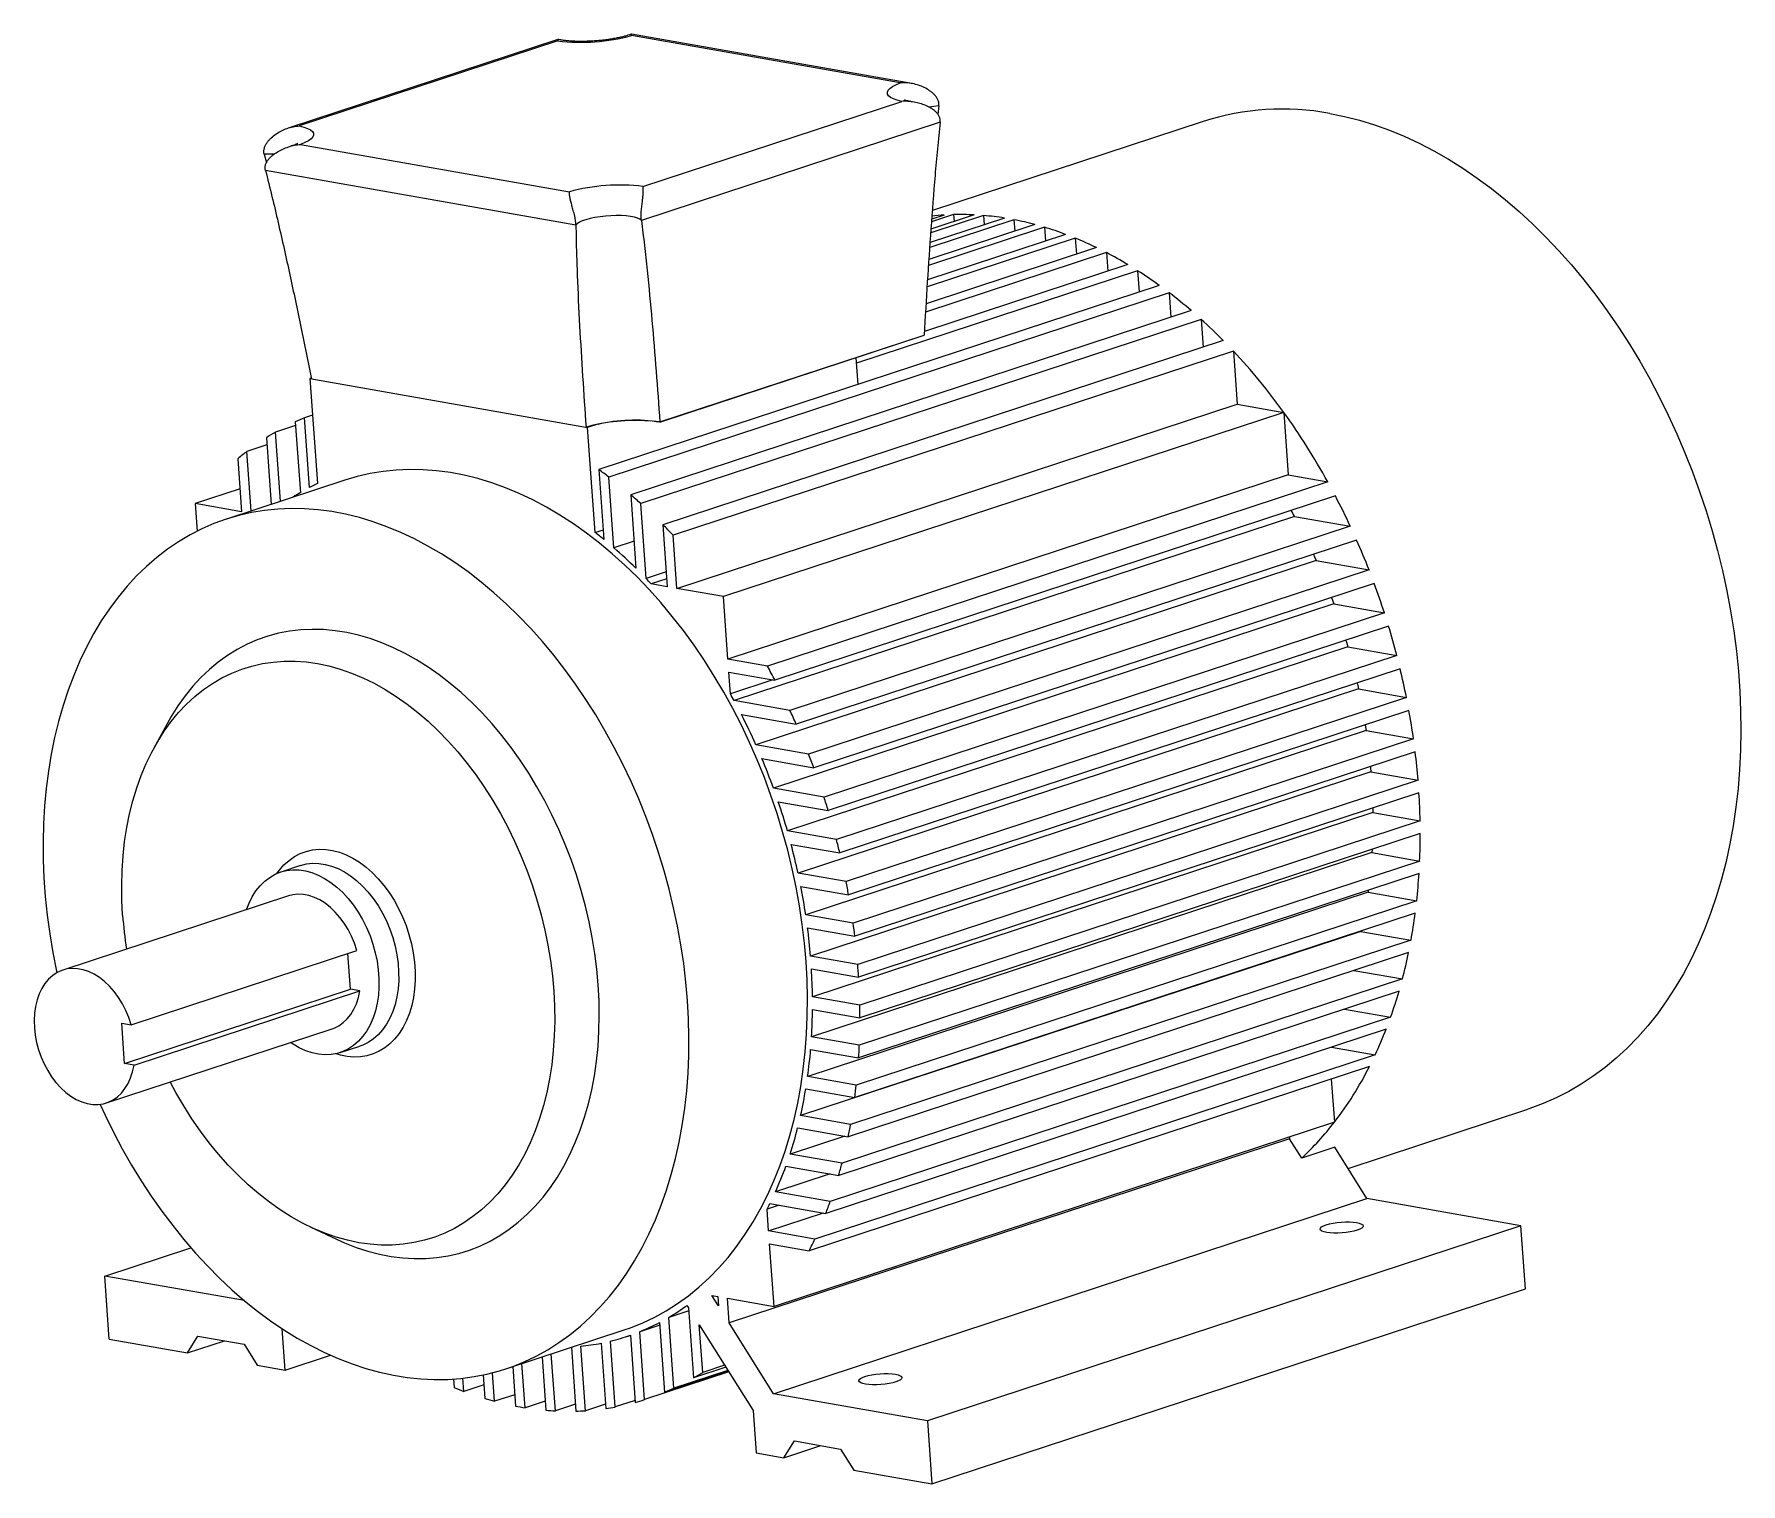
# Model space of a CAD drawing. Header units: millimetres. Extents: x -321 to 412, y -290 to 332.
import ezdxf

# ---------------------------------------------------------------- set-up
doc = ezdxf.new("R2010")
doc.units = ezdxf.units.MM

msp = doc.modelspace()

# ---------------------------------------------------------------- linework, layer by layer
at = {"color": 7, "linetype": 'Continuous', "lineweight": 25}
for p, q in [((55.95, 310.57), (-64.29, 331.73)), ((51.05, 310.81), (-64.24, 331.1)), ((-95.87, 329.47), (-211.61, 291.42)), ((-95.82, 328.85), (-206.79, 292.36)), ((-59.32, 266.41), (51.66, 302.89)), ((67.63, 301.01), (67.24, 297.23)), ((68.17, 293.96), (-60.02, 251.82)), ((181.02, 294.25), (64.82, 256.05)), ((-221.81, 280.3), (-220.86, 276.54)), ((-206.19, 284.44), (-90.89, 264.15)), ((-88.09, 249.81), (-221.27, 273.25)), ((108.79, 250.06), (63.29, 235.1)), ((99.83, 252.12), (63.67, 240.24)), ((95.72, 252.85), (63.82, 242.36)), ((86.82, 253.93), (64.12, 246.47)), ((82.74, 254.2), (64.24, 248.12)), ((73.92, 254.3), (64.47, 251.19)), ((69.87, 254.11), (64.55, 252.36)), ((73.92, 254.3), (74.12, 251.37)), ((86.82, 253.93), (87.1, 250.01)), ((99.83, 252.12), (100.18, 247.23)), ((126.15, 244.21), (62.57, 223.31)), ((121.97, 245.84), (62.76, 226.37)), ((112.94, 248.89), (63.13, 232.51)), ((112.94, 248.89), (113.36, 243.01)), ((126.15, 244.21), (126.64, 237.31)), ((139.47, 238.03), (61.92, 212.53)), ((135.26, 240.14), (62.14, 216.1)), ((139.47, 238.03), (140.04, 230.06)), ((152.9, 230.26), (32.28, 190.61)), ((148.65, 232.89), (61.42, 204.21)), ((152.9, 230.26), (153.55, 221.14)), ((162.17, 223.97), (-78.24, 144.93)), ((166.45, 220.79), (-73.96, 141.75)), ((166.45, 220.79), (167.2, 210.37)), ((175.81, 213.21), (-64.6, 134.17)), ((180.15, 209.39), (-60.27, 130.36)), ((180.15, 209.39), (180.99, 197.51)), ((-52.07, 165.37), (61.32, 202.64)), ((-52.06, 165.27), (61.33, 202.55)), ((189.61, 200.34), (-50.8, 121.3)), ((61.33, 202.55), (61.32, 202.64)), ((193.99, 195.79), (-46.42, 116.75)), ((32.93, 181.48), (32.11, 192.94)), ((193.99, 195.79), (195.62, 173.01)), ((-201.6, 184.14), (-202.19, 183.95)), ((-202.19, 183.95), (-198.99, 138.93)), ((-202.19, 183.95), (-83.08, 162.98)), ((-44.79, 93.97), (195.62, 173.01)), ((215.61, 169.49), (-24.8, 90.45)), ((195.62, 173.01), (215.61, 169.49)), ((215.61, 169.49), (217.52, 142.64)), ((-208.37, 163.82), (-216.99, 160.99)), ((-208.49, 165.43), (-206.32, 135.03)), ((-201.08, 168.3), (-204.55, 167.16)), ((-202.42, 137.21), (-204.55, 167.16)), ((-78.71, 164.42), (-83.08, 162.98)), ((-79.88, 117.97), (-83.08, 162.98)), ((-78.71, 164.42), (-78.7, 164.33)), ((-52.06, 165.27), (-52.07, 165.37)), ((-220.66, 155.55), (-229.28, 152.71)), ((-220.88, 158.62), (-218.85, 130.03)), ((-214.88, 131.33), (-216.99, 160.99)), ((-233.12, 149.61), (-231.5, 126.83)), ((-227.46, 127.19), (-229.28, 152.71)), ((-187.22, 140.42), (-238.07, 123.71)), ((-78.24, 144.93), (-76.11, 114.98)), ((-71.79, 111.35), (-73.96, 141.75)), ((217.52, 142.64), (-22.89, 63.6)), ((234.48, 139.66), (-5.93, 60.62)), ((217.52, 142.64), (234.48, 139.66)), ((-232.2, 136.69), (-251.49, 130.35)), ((-64.6, 134.17), (-62.35, 102.62)), ((237.72, 133.63), (-2.69, 54.6)), ((-251.49, 130.35), (-250.64, 118.49)), ((-231.5, 126.83), (-251.49, 130.35)), ((-57.97, 98.17), (-60.27, 130.36)), ((220.19, 124.87), (-20.22, 45.83)), ((220.19, 124.87), (244.14, 120.65)), ((-79.88, 117.97), (-76.4, 119.11)), ((-50.8, 121.3), (-48.9, 94.7)), ((244.14, 120.65), (3.73, 41.62)), ((-63.17, 114.18), (-71.79, 111.35)), ((-44.79, 93.97), (-46.42, 116.75)), ((246.84, 114.73), (6.43, 35.69)), ((229.53, 105.93), (-10.88, 26.89)), ((229.53, 105.93), (252.16, 101.94)), ((-49.35, 101.01), (-57.97, 98.17)), ((-49.15, 98.12), (-55.85, 95.92)), ((-48.9, 94.7), (-55.85, 95.92)), ((252.16, 101.94), (11.75, 22.91)), ((254.39, 96.1), (13.98, 17.06)), ((-24.8, 90.45), (-44.79, 93.97)), ((-22.89, 63.6), (-24.8, 90.45)), ((237.07, 87.3), (-3.34, 8.26)), ((258.76, 83.48), (18.35, 4.44)), ((237.07, 87.3), (258.76, 83.48)), ((260.57, 77.71), (20.16, -1.33)), ((243.05, 68.95), (2.64, -10.09)), ((243.05, 68.95), (264.08, 65.25)), ((-5.93, 60.62), (-22.89, 63.6)), ((264.08, 65.25), (23.67, -13.79)), ((265.51, 59.54), (25.1, -19.49)), ((-22.5, 58.08), (-2.69, 54.6)), ((-21.83, 48.76), (-22.5, 58.08)), ((-3.59, 54.75), (-21.83, 48.76)), ((3.73, 41.62), (-20.22, 45.83)), ((247.63, 50.84), (7.22, -28.2)), ((268.22, 47.22), (27.81, -31.82)), ((247.63, 50.84), (268.22, 47.22)), ((-17.06, 39.83), (6.43, 35.69)), ((269.29, 41.58), (28.88, -37.46)), ((-263.51, 35.86), (-269.31, 25.15)), ((250.92, 32.96), (10.51, -46.08)), ((271.24, 29.38), (30.83, -49.65)), ((250.92, 32.96), (271.24, 29.38)), ((11.75, 22.91), (-10.88, 26.89)), ((271.97, 23.8), (31.56, -55.23)), ((-8.32, 20.99), (13.98, 17.06)), ((252.97, 15.3), (12.56, -63.74)), ((252.97, 15.3), (273.19, 11.74)), ((18.35, 4.44), (-3.34, 8.26)), ((273.19, 11.74), (32.78, -67.3)), ((-1.3, 2.45), (20.16, -1.33)), ((273.58, 6.22), (33.17, -72.82)), ((253.8, -2.15), (13.39, -81.18)), ((274.08, -5.71), (33.67, -84.75)), ((253.8, -2.15), (274.08, -5.71)), ((23.67, -13.79), (2.64, -10.09)), ((274.13, -11.18), (33.72, -90.21)), ((4.23, -15.82), (25.1, -19.49)), ((253.41, -19.38), (13, -98.41)), ((253.49, -17.96), (253.41, -19.38)), ((253.41, -19.38), (273.89, -22.98)), ((-206.27, -24.9), (-214.75, -27.69)), ((27.81, -31.82), (7.22, -28.2)), ((273.61, -28.38), (33.2, -107.42)), ((273.89, -22.98), (33.48, -102.02)), ((8.4, -33.86), (28.88, -37.46)), ((251.74, -36.38), (11.33, -115.42)), ((251.85, -35.54), (251.74, -36.38)), ((251.74, -36.38), (272.6, -40.06)), ((-211.38, -37.91), (-308.24, -69.76)), ((272.6, -40.06), (32.19, -119.09)), ((30.83, -49.65), (10.51, -46.08)), ((271.96, -45.39), (31.55, -124.43)), ((248.71, -53.15), (8.3, -132.19)), ((11.29, -51.67), (31.56, -55.23)), ((270.16, -56.93), (29.75, -135.96)), ((248.71, -53.15), (270.16, -56.93)), ((-278.92, -93.19), (-182.06, -61.34)), ((-184.86, -78.01), (-185.96, -62.63)), ((32.78, -67.3), (12.56, -63.74)), ((269.14, -62.2), (28.73, -141.24)), ((12.95, -69.26), (33.17, -72.82)), ((245.67, -69.92), (266.48, -73.58)), ((-281.72, -109.86), (-184.86, -78.01)), ((-277.68, -110.57), (-180.82, -78.72)), ((-180.82, -78.72), (-184.86, -78.01)), ((265.04, -78.78), (24.63, -157.81)), ((266.48, -73.58), (26.07, -152.62)), ((33.67, -84.75), (13.39, -81.18)), ((13.4, -86.64), (33.72, -90.21)), ((241.57, -86.49), (261.42, -89.99)), ((-289.5, -126.76), (-192.64, -94.91)), ((-281.72, -109.86), (-282.96, -92.48)), ((-282.96, -92.48), (-278.92, -93.19)), ((259.52, -95.11), (19.11, -174.14)), ((261.42, -89.99), (21.01, -169.03)), ((-189.28, -105.14), (-180.81, -102.35)), ((33.48, -102.02), (13, -98.41)), ((12.61, -103.8), (33.2, -107.42)), ((254.8, -106.12), (14.39, -185.16)), ((236.04, -102.82), (254.8, -106.12)), ((-277.68, -110.57), (-281.72, -109.86)), ((32.19, -119.09), (11.33, -115.42)), ((252.35, -111.14), (11.94, -190.18)), ((235.99, -116.52), (237.3, -135.01)), ((10.52, -120.73), (31.55, -124.43)), ((243.15, -154.81), (320.31, -129.44)), ((237.3, -135.01), (-3.11, -214.05)), ((7.04, -137.42), (28.73, -141.24)), ((29.75, -135.96), (8.3, -132.19)), ((218.07, -142.09), (-22.34, -221.13)), ((27.24, -140.97), (3.77, -148.69)), ((218.02, -141.35), (218.07, -142.09)), ((223.29, -150.41), (218.07, -142.09)), ((237.47, -145.75), (223.29, -150.41)), ((251.29, -167.8), (237.47, -145.75)), ((26.07, -152.62), (3.77, -148.69)), ((21, -157.18), (-2.47, -164.89)), ((2, -153.83), (24.63, -157.81)), ((-3.3, -251.5), (251.29, -167.8)), ((21.01, -169.03), (-2.47, -164.89)), ((317.31, -179.42), (251.29, -167.8)), ((-0.85, -170.63), (-6.08, -172.35)), ((-5.41, -181.68), (-6.08, -172.35)), ((-5.41, -181.68), (18.06, -173.96)), ((-4.85, -169.93), (19.11, -174.14)), ((-201.85, -180.05), (-190.82, -185.23)), ((14.39, -185.16), (-5.41, -181.68)), ((317.31, -179.42), (62.72, -263.12)), ((319.24, -206.45), (317.31, -179.42)), ((-290.2, -201.01), (-253.29, -188.87)), ((-5.02, -187.2), (11.94, -190.18)), ((-3.11, -214.05), (-5.02, -187.2)), ((-288.28, -228.04), (-290.2, -201.01)), ((-230.27, -211.55), (-290.2, -201.01)), ((-29.72, -209.36), (-27.21, -209.81)), ((-26.92, -213.83), (-29.72, -209.36)), ((-27.21, -209.81), (-26.92, -213.83)), ((-23.1, -210.53), (-3.11, -214.05)), ((-22.34, -221.13), (-23.1, -210.53)), ((64.64, -290.15), (319.24, -206.45)), ((-39.65, -215.89), (-48.27, -218.73)), ((-46.1, -249.13), (-48.27, -218.73)), ((-40.44, -213.57), (-39.74, -214.68)), ((-39.74, -214.68), (-37.6, -244.69)), ((-254.73, -233.94), (-250.24, -226.73)), ((-250.24, -226.73), (-230.43, -230.21)), ((-212.8, -241.32), (-214.07, -223.6)), ((-118.22, -240.84), (-67.37, -224.12)), ((-66.44, -226.97), (-64.66, -226.39)), ((-64.66, -226.37), (-62.61, -255.19)), ((-52.09, -222.04), (-60.71, -224.88)), ((-58.63, -254.01), (-60.71, -224.88)), ((-52.17, -220.91), (-50.04, -250.86)), ((-35.16, -221.99), (-12.12, -258.73)), ((-33.71, -242.32), (-35.16, -221.99)), ((-3.3, -251.5), (-22.34, -221.13)), ((-288.28, -228.04), (-254.73, -233.94)), ((-254.73, -233.94), (-238.87, -228.73)), ((-230.43, -230.21), (-224.78, -239.22)), ((-90.05, -231.58), (-88.1, -258.96)), ((-84.05, -258.77), (-86.02, -231.12)), ((-77.3, -229.82), (-75.3, -257.85)), ((-71.29, -257.18), (-73.3, -228.94)), ((-224.78, -239.22), (-212.8, -241.32)), ((-212.8, -241.32), (-193.42, -234.95)), ((-115.22, -239.85), (-114.01, -256.79)), ((-109.9, -257.51), (-111.25, -238.55)), ((-102.63, -235.71), (-101, -258.59)), ((-96.92, -258.86), (-98.67, -234.41)), ((-22.92, -241.5), (-46.1, -249.13)), ((-23.77, -240.14), (-37.6, -244.69)), ((-24.34, -239.24), (-33.71, -242.32)), ((-140.59, -245.19), (-140.33, -248.87)), ((-136.16, -250.5), (-136.56, -244.82)), ((-127.54, -247.67), (-136.16, -250.5)), ((-127.84, -243.42), (-127.12, -253.55)), ((-122.98, -254.73), (-123.85, -242.49)), ((-22.52, -242.14), (-58.63, -254.01)), ((-22.69, -241.87), (-50.04, -250.86)), ((-114.36, -251.89), (-122.98, -254.73)), ((-101.28, -254.68), (-109.9, -257.51)), ((-88.31, -256.03), (-96.92, -258.86)), ((-75.43, -255.94), (-84.05, -258.77)), ((-62.67, -254.35), (-71.29, -257.18)), ((62.72, -263.12), (-3.3, -251.5)), ((-12.12, -258.73), (-10.83, -276.87)), ((62.72, -263.12), (64.64, -290.15)), ((-10.83, -276.87), (1.15, -278.98)), ((1.15, -278.98), (5.64, -271.76)), ((1.15, -278.98), (17.02, -273.76)), ((5.64, -271.76), (25.46, -275.25)), ((25.46, -275.25), (31.1, -284.25)), ((31.1, -284.25), (64.64, -290.15))]:
    msp.add_line(p, q, dxfattribs=at)
at = {"color": 7, "linetype": 'Continuous', "lineweight": 25, "flags": 128}
for points in [[(51.66, 302.89), (49.73, 303.38), (48.13, 303.95), (46.89, 304.6), (46.04, 305.3), (45.58, 306.05), (45.52, 306.83), (45.86, 307.64), (46.6, 308.45), (47.73, 309.26), (49.22, 310.05), (51.05, 310.81)], [(235.33, 297.72), (241.71, 296.43), (248.11, 294.8), (254.51, 292.84), (260.91, 290.54), (267.29, 287.91), (273.64, 284.96), (279.96, 281.68), (286.23, 278.1), (292.45, 274.2), (298.6, 270), (304.67, 265.5), (310.66, 260.71), (316.55, 255.65), (322.34, 250.3), (328.02, 244.69), (333.57, 238.83), (338.99, 232.72), (344.28, 226.37), (349.41, 219.79), (354.39, 213), (359.2, 205.99), (363.85, 198.8), (368.31, 191.42), (372.59, 183.86), (376.67, 176.15), (380.56, 168.29), (384.24, 160.29), (387.71, 152.17), (390.96, 143.94), (393.99, 135.61), (396.8, 127.2), (399.37, 118.72), (401.71, 110.18), (403.81, 101.59), (405.66, 92.98), (407.28, 84.35), (408.64, 75.71), (409.76, 67.09), (410.62, 58.49), (411.23, 49.93), (411.58, 41.41), (411.69, 32.97), (411.53, 24.6), (411.13, 16.33), (410.47, 8.15), (409.55, 0.1), (408.39, -7.82), (406.97, -15.61), (405.31, -23.23), (403.41, -30.69), (401.26, -37.97), (398.87, -45.06), (396.25, -51.95), (393.4, -58.63), (390.33, -65.08), (387.03, -71.3), (383.52, -77.28), (379.8, -83), (375.87, -88.46), (371.75, -93.66), (367.43, -98.57), (362.93, -103.2), (358.25, -107.53), (353.4, -111.57), (348.39, -115.3), (343.23, -118.71), (337.92, -121.81), (332.47, -124.58), (326.89, -127.03), (321.19, -129.14), (320.31, -129.44)], [(-206.79, 292.36), (-204.86, 291.87), (-203.26, 291.3), (-202.03, 290.66), (-201.17, 289.96), (-200.71, 289.21), (-200.65, 288.42), (-200.99, 287.62), (-201.74, 286.8), (-202.86, 285.99), (-204.35, 285.2), (-206.19, 284.44)], [(-60.02, 251.82), (-60.66, 252.34), (-61.66, 252.81), (-63, 253.2), (-64.62, 253.52), (-66.5, 253.74), (-68.58, 253.87), (-70.8, 253.9), (-73.11, 253.83), (-75.44, 253.66), (-77.74, 253.4), (-79.93, 253.06), (-81.97, 252.63), (-83.79, 252.14), (-85.35, 251.6), (-86.61, 251.02), (-87.53, 250.42), (-88.09, 249.81)], [(10.62, -66.12), (9.93, -58.18), (8.99, -50.21), (7.8, -42.23), (6.36, -34.25), (4.68, -26.28), (2.76, -18.34), (0.6, -10.44), (-1.8, -2.6), (-4.42, 5.17), (-7.26, 12.86), (-10.33, 20.44), (-13.61, 27.91), (-17.1, 35.25), (-20.78, 42.46), (-24.67, 49.5), (-28.74, 56.39), (-32.99, 63.09), (-37.41, 69.6), (-42, 75.9), (-46.74, 81.99), (-51.63, 87.86), (-56.66, 93.49), (-61.82, 98.87), (-67.09, 103.99), (-72.48, 108.85), (-77.97, 113.43), (-83.54, 117.73), (-89.2, 121.74), (-94.93, 125.44), (-100.71, 128.85), (-106.55, 131.94), (-112.42, 134.71), (-118.32, 137.16), (-124.23, 139.28), (-130.15, 141.08), (-136.07, 142.54), (-141.97, 143.66), (-147.84, 144.44), (-153.68, 144.88), (-159.47, 144.98), (-165.19, 144.75), (-170.85, 144.16), (-176.43, 143.24), (-181.92, 141.99), (-187.22, 140.42)], [(-40.23, -82.84), (-40.92, -74.9), (-41.86, -66.93), (-43.05, -58.95), (-44.49, -50.96), (-46.17, -42.99), (-48.09, -35.05), (-50.25, -27.15), (-52.64, -19.31), (-55.26, -11.54), (-58.11, -3.86), (-61.17, 3.73), (-64.45, 11.2), (-67.94, 18.54), (-71.63, 25.74), (-75.51, 32.79), (-79.58, 39.67), (-83.83, 46.37), (-88.26, 52.88), (-92.84, 59.19), (-97.59, 65.28), (-102.48, 71.14), (-107.5, 76.77), (-112.66, 82.15), (-117.94, 87.27), (-123.32, 92.13), (-128.81, 96.71), (-134.39, 101.01), (-140.05, 105.02), (-145.77, 108.73), (-151.56, 112.13), (-157.39, 115.22), (-163.26, 117.99), (-169.16, 120.44), (-175.08, 122.57), (-181, 124.36), (-186.92, 125.82), (-192.82, 126.94), (-198.69, 127.72), (-204.52, 128.17), (-210.31, 128.27), (-216.04, 128.03), (-221.7, 127.45), (-227.28, 126.53), (-232.77, 125.27), (-238.16, 123.68), (-243.44, 121.75), (-248.6, 119.49), (-253.64, 116.91), (-258.53, 114.01), (-263.28, 110.79), (-267.87, 107.26), (-272.3, 103.43), (-276.56, 99.31), (-280.63, 94.89), (-284.52, 90.2), (-288.22, 85.23), (-291.71, 80.01), (-295, 74.52), (-298.07, 68.8), (-300.93, 62.84), (-303.56, 56.66), (-305.96, 50.27), (-308.12, 43.68), (-310.05, 36.91), (-311.74, 29.96), (-313.19, 22.85), (-314.39, 15.59), (-315.34, 8.19), (-316.03, 0.67), (-316.48, -6.95), (-316.68, -14.67), (-316.62, -22.47), (-316.3, -30.34), (-315.74, -38.26), (-314.92, -46.21), (-313.86, -54.19), (-312.55, -62.18), (-310.99, -70.16), (-310.83, -70.91)], [(228.31, 108.64), (228.8, 107.56), (229.53, 105.93)], [(236.05, 90.07), (236.48, 88.9), (237.07, 87.3)], [(-78.51, -76.1), (-79.12, -69.35), (-79.97, -62.58), (-81.08, -55.8), (-82.43, -49.02), (-84.02, -42.27), (-85.84, -35.55), (-87.9, -28.9), (-90.19, -22.32), (-92.7, -15.84), (-95.43, -9.46), (-98.37, -3.2), (-101.5, 2.91), (-104.84, 8.87), (-108.35, 14.66), (-112.04, 20.27), (-115.9, 25.67), (-119.92, 30.86), (-124.08, 35.83), (-128.38, 40.56), (-132.81, 45.04), (-137.35, 49.25), (-141.99, 53.2), (-146.73, 56.86), (-151.54, 60.23), (-156.42, 63.3), (-161.36, 66.06), (-166.34, 68.51), (-171.35, 70.63), (-176.37, 72.43), (-181.4, 73.9), (-186.43, 75.03), (-191.43, 75.83), (-196.39, 76.29), (-201.32, 76.41), (-206.18, 76.18), (-210.97, 75.62), (-215.68, 74.71), (-220.29, 73.47), (-224.8, 71.9), (-229.19, 69.99), (-233.45, 67.77), (-237.57, 65.22), (-241.54, 62.36), (-245.35, 59.19), (-249, 55.73), (-252.46, 51.98), (-255.73, 47.95), (-258.81, 43.65), (-261.68, 39.09), (-263.51, 35.86)], [(242.24, 71.69), (242.59, 70.52), (243.05, 68.95)], [(-282.55, -46.22), (-282.88, -39.74), (-282.97, -33.32), (-282.79, -26.99), (-282.37, -20.75), (-281.69, -14.62), (-280.76, -8.63), (-279.58, -2.78), (-278.15, 2.9), (-276.49, 8.4), (-274.58, 13.71), (-272.45, 18.81), (-270.09, 23.69), (-267.51, 28.33), (-264.72, 32.72), (-261.72, 36.85), (-258.53, 40.71), (-255.15, 44.28), (-251.59, 47.57), (-247.86, 50.55), (-243.98, 53.22), (-239.94, 55.57), (-235.77, 57.6), (-231.48, 59.31), (-227.07, 60.67), (-222.56, 61.7), (-217.96, 62.39), (-213.29, 62.74), (-208.55, 62.74), (-203.76, 62.41), (-198.93, 61.72), (-194.08, 60.7), (-189.21, 59.34), (-184.35, 57.65), (-179.51, 55.63), (-174.69, 53.28), (-169.92, 50.62), (-165.2, 47.64), (-160.55, 44.37), (-155.98, 40.8), (-151.51, 36.95), (-147.14, 32.82), (-142.89, 28.44), (-138.76, 23.8), (-134.78, 18.93), (-130.95, 13.84), (-127.28, 8.53), (-123.79, 3.03), (-120.47, -2.64), (-117.35, -8.49), (-114.42, -14.48), (-111.71, -20.6), (-109.2, -26.83), (-106.92, -33.17), (-104.87, -39.58), (-103.05, -46.06), (-101.47, -52.58), (-100.13, -59.13), (-99.04, -65.69), (-98.2, -72.24), (-97.61, -78.76), (-97.27, -85.24), (-97.19, -91.66), (-97.36, -97.99), (-97.79, -104.23), (-98.47, -110.36), (-99.4, -116.35), (-100.58, -122.2), (-102, -127.88), (-103.67, -133.38), (-105.57, -138.69), (-107.71, -143.79), (-110.07, -148.67), (-112.65, -153.31), (-115.44, -157.7), (-118.43, -161.83), (-121.63, -165.69), (-125.01, -169.26), (-128.57, -172.55), (-132.29, -175.53), (-136.18, -178.2), (-140.21, -180.55), (-144.38, -182.58), (-148.68, -184.29), (-153.09, -185.65), (-157.6, -186.68), (-162.2, -187.37), (-166.87, -187.72), (-171.61, -187.72), (-176.4, -187.39), (-181.23, -186.7), (-186.08, -185.68), (-190.94, -184.32), (-195.8, -182.63), (-200.65, -180.61), (-205.46, -178.26), (-210.23, -175.6), (-214.95, -172.62), (-219.6, -169.35), (-224.17, -165.78), (-228.65, -161.93), (-233.02, -157.8), (-237.27, -153.42), (-241.39, -148.78), (-245.37, -143.91), (-249.2, -138.82), (-252.87, -133.51), (-256.37, -128.01), (-259.68, -122.34), (-262.15, -117.76)], [(247.05, 53.47), (247.29, 52.39), (247.63, 50.84)], [(250.54, 35.41), (250.69, 34.49), (250.92, 32.96)], [(252.78, 17.49), (252.84, 16.8), (252.97, 15.3)], [(253.77, -0.29), (253.78, -0.66), (253.8, -2.15)], [(-229.35, -43.82), (-228.29, -41.05), (-226.94, -38.31), (-225.36, -35.8), (-223.58, -33.57), (-221.61, -31.63), (-219.47, -29.99), (-217.17, -28.67), (-214.74, -27.68), (-212.2, -27.04), (-209.57, -26.74), (-206.87, -26.79), (-204.13, -27.18), (-201.37, -27.93), (-198.62, -29.01), (-195.9, -30.41), (-193.23, -32.14), (-190.63, -34.16), (-188.14, -36.47), (-185.77, -39.05), (-183.54, -41.86), (-181.48, -44.89), (-179.59, -48.11), (-177.91, -51.49), (-176.43, -55), (-175.18, -58.61), (-174.16, -62.29), (-173.39, -66), (-172.88, -69.72), (-172.61, -73.41), (-172.61, -77.04), (-172.86, -80.57), (-173.37, -83.98), (-174.13, -87.24), (-175.14, -90.31), (-176.38, -93.18), (-177.85, -95.8), (-179.53, -98.17), (-181.41, -100.27), (-183.47, -102.06), (-185.69, -103.54), (-188.06, -104.69), (-190.55, -105.51), (-193.13, -105.98), (-195.8, -106.11), (-198.52, -105.89), (-201.28, -105.32), (-204.03, -104.4), (-206.78, -103.16), (-209.47, -101.59), (-210.61, -100.82)], [(-182.06, -61.34), (-183.1, -58.24), (-184.36, -55.24), (-185.84, -52.36), (-187.5, -49.66), (-189.34, -47.15), (-191.33, -44.87), (-193.44, -42.85), (-195.66, -41.11), (-197.95, -39.67), (-200.29, -38.55), (-202.65, -37.76), (-205.01, -37.31), (-207.33, -37.21), (-209.58, -37.45), (-211.38, -37.91)], [(-278.92, -93.19), (-279.96, -90.08), (-281.22, -87.08), (-282.69, -84.21), (-284.36, -81.5), (-286.19, -78.99), (-288.18, -76.72), (-290.3, -74.7), (-292.51, -72.95), (-294.81, -71.51), (-297.15, -70.39), (-299.51, -69.6), (-301.86, -69.15), (-304.18, -69.05), (-306.44, -69.29), (-308.6, -69.88), (-310.65, -70.81), (-312.56, -72.06), (-314.31, -73.62), (-315.87, -75.48), (-317.23, -77.61), (-318.37, -79.98), (-319.28, -82.57), (-319.95, -85.35), (-320.37, -88.28), (-320.53, -91.33), (-320.43, -94.46), (-320.08, -97.64), (-319.47, -100.82), (-318.62, -103.98), (-317.54, -107.06), (-316.23, -110.04), (-314.72, -112.88), (-313.02, -115.55), (-311.15, -118.01), (-309.13, -120.24), (-306.99, -122.2), (-304.75, -123.88), (-302.45, -125.26), (-300.1, -126.31), (-297.74, -127.03), (-295.39, -127.41), (-293.08, -127.44), (-290.84, -127.12), (-288.7, -126.47), (-286.68, -125.47), (-284.8, -124.15), (-283.09, -122.53), (-281.57, -120.61), (-280.25, -118.43), (-279.16, -116.01), (-278.3, -113.38), (-277.68, -110.57)], [(-67.37, -224.12), (-64.62, -223.17), (-59.4, -221.08), (-54.3, -218.66), (-49.34, -215.91), (-44.52, -212.85), (-39.84, -209.48), (-35.33, -205.8), (-30.99, -201.82), (-26.82, -197.55), (-22.84, -193), (-19.04, -188.17), (-15.45, -183.07), (-12.06, -177.71), (-8.88, -172.11), (-5.91, -166.26), (-3.17, -160.19), (-0.65, -153.91), (1.63, -147.42), (3.68, -140.73), (5.49, -133.87), (7.06, -126.84), (8.38, -119.65), (9.45, -112.32), (10.28, -104.86), (10.85, -97.29), (11.17, -89.61), (11.24, -81.85), (11.05, -74.01), (10.62, -66.12)], [(-192.64, -94.91), (-191.85, -94.62), (-189.82, -93.63), (-187.95, -92.31), (-186.24, -90.68), (-184.71, -88.77), (-183.4, -86.59), (-182.3, -84.17), (-181.44, -81.54), (-180.82, -78.72)], [(-190.82, -185.23), (-187.44, -186.74), (-182.42, -188.7), (-177.4, -190.34), (-172.37, -191.64), (-167.35, -192.61), (-162.37, -193.23), (-157.42, -193.52), (-152.53, -193.47), (-147.7, -193.07), (-142.95, -192.34), (-138.29, -191.27), (-133.72, -189.86), (-129.27, -188.12), (-124.95, -186.05), (-120.75, -183.66), (-116.71, -180.96), (-112.81, -177.94), (-109.09, -174.63), (-105.53, -171.02), (-102.17, -167.13), (-98.99, -162.96), (-96.01, -158.53), (-93.24, -153.85), (-90.69, -148.92), (-88.35, -143.77), (-86.24, -138.4), (-84.37, -132.84), (-82.73, -127.08), (-81.33, -121.15), (-80.18, -115.06), (-79.27, -108.83), (-78.62, -102.47), (-78.21, -96.01), (-78.06, -89.44), (-78.16, -82.8), (-78.51, -76.1)], [(-292.27, -127.37), (-290.11, -132.02), (-286.52, -139.29), (-282.74, -146.42), (-278.76, -153.38), (-274.6, -160.17), (-270.26, -166.78), (-265.75, -173.19), (-261.09, -179.39), (-256.27, -185.37), (-251.31, -191.12), (-246.22, -196.62), (-241, -201.88), (-235.67, -206.87), (-230.23, -211.59), (-224.69, -216.03), (-219.08, -220.18), (-213.38, -224.04), (-207.63, -227.6), (-201.81, -230.85), (-195.96, -233.78), (-190.07, -236.39), (-184.16, -238.68), (-178.24, -240.64), (-172.33, -242.26), (-166.42, -243.55), (-160.53, -244.51), (-154.67, -245.12), (-148.86, -245.39), (-143.1, -245.32), (-137.4, -244.91), (-131.78, -244.16), (-126.25, -243.07), (-120.81, -241.65), (-115.47, -239.89), (-110.25, -237.79), (-105.15, -235.37), (-100.18, -232.63), (-95.36, -229.57), (-90.69, -226.2), (-86.18, -222.52), (-81.83, -218.54), (-77.67, -214.27), (-73.68, -209.71), (-69.89, -204.88), (-66.29, -199.78), (-62.9, -194.43), (-59.72, -188.82), (-56.76, -182.98), (-54.01, -176.91), (-51.5, -170.62), (-49.21, -164.13), (-47.17, -157.45), (-45.36, -150.58), (-43.79, -143.55), (-42.47, -136.36), (-41.39, -129.03), (-40.57, -121.58), (-39.99, -114), (-39.67, -106.33), (-39.61, -98.57), (-39.79, -90.73), (-40.23, -82.84)], [(246.83, -178.1), (248, -178.37), (248.88, -178.71), (249.44, -179.1), (249.65, -179.54), (249.51, -180.01), (249.02, -180.48), (248.2, -180.94), (247.08, -181.37), (245.7, -181.76), (244.12, -182.09), (242.4, -182.35), (240.6, -182.52), (238.8, -182.6), (237.06, -182.59), (235.45, -182.5), (234.03, -182.31), (232.85, -182.04), (231.97, -181.7), (231.41, -181.3), (231.2, -180.86), (231.34, -180.4), (231.84, -179.93), (232.66, -179.47), (233.78, -179.03), (235.15, -178.65), (236.73, -178.32), (238.45, -178.06), (240.25, -177.89), (242.05, -177.8), (243.8, -177.81), (245.41, -177.91), (246.83, -178.1)], [(48.96, -243.15), (50.14, -243.42), (51.02, -243.76), (51.58, -244.15), (51.79, -244.59), (51.65, -245.06), (51.16, -245.53), (50.33, -245.99), (49.21, -246.42), (47.84, -246.81), (46.26, -247.14), (44.54, -247.39), (42.74, -247.57), (40.94, -247.65), (39.2, -247.64), (37.59, -247.54), (36.17, -247.36), (34.99, -247.09), (34.11, -246.75), (33.55, -246.35), (33.34, -245.91), (33.48, -245.45), (33.97, -244.98), (34.8, -244.52), (35.92, -244.08), (37.29, -243.69), (38.87, -243.37), (40.59, -243.11), (42.39, -242.94), (44.19, -242.85), (45.93, -242.86), (47.54, -242.96), (48.96, -243.15)]]:
    msp.add_lwpolyline(points, dxfattribs=at)
at = {"color": 8, "linetype": 'Continuous', "lineweight": 25, "flags": 128}
for points in [[(67.63, 301.01), (65.39, 300.7), (63.51, 300.35)], [(-217.56, 280.23), (-219.54, 280.31), (-221.81, 280.3)], [(-216.43, -28.33), (-215.33, -26.85), (-213.35, -24.63), (-211.18, -22.7), (-208.85, -21.08), (-206.38, -19.78), (-203.77, -18.83), (-201.06, -18.21), (-198.26, -17.94), (-195.4, -18.01), (-192.5, -18.44), (-189.58, -19.21), (-186.66, -20.32), (-183.77, -21.76), (-180.92, -23.52), (-178.15, -25.58), (-175.48, -27.93), (-172.91, -30.55), (-170.48, -33.42), (-168.21, -36.52), (-166.11, -39.83), (-164.19, -43.31), (-162.47, -46.94), (-160.98, -50.69), (-159.71, -54.53), (-158.67, -58.44), (-157.89, -62.38), (-157.35, -66.32), (-157.07, -70.23), (-157.05, -74.08), (-157.29, -77.83), (-157.79, -81.47), (-158.53, -84.96), (-159.53, -88.28), (-160.76, -91.39), (-162.23, -94.27), (-163.91, -96.91), (-165.79, -99.28), (-167.87, -101.36), (-170.12, -103.13), (-172.52, -104.59), (-175.07, -105.72), (-177.73, -106.51), (-180.48, -106.95), (-183.32, -107.05), (-186.2, -106.8), (-189.12, -106.2), (-191.02, -105.62)], [(-206.27, -24.9), (-206.26, -24.9), (-203.72, -24.25), (-201.09, -23.95), (-198.39, -24), (-195.65, -24.4), (-192.9, -25.14), (-190.14, -26.22), (-187.42, -27.63), (-184.75, -29.35), (-182.16, -31.38), (-179.67, -33.69), (-177.3, -36.26), (-175.07, -39.07), (-173, -42.1), (-171.12, -45.32), (-169.43, -48.7), (-167.95, -52.21), (-166.7, -55.82), (-165.69, -59.5), (-164.92, -63.21), (-164.4, -66.93), (-164.14, -70.62), (-164.13, -74.25), (-164.38, -77.79), (-164.9, -81.2), (-165.66, -84.45), (-166.66, -87.53), (-167.91, -90.39), (-169.37, -93.02), (-171.06, -95.39), (-172.93, -97.48), (-174.99, -99.27), (-177.21, -100.75), (-179.58, -101.91), (-180.81, -102.35)]]:
    msp.add_lwpolyline(points, dxfattribs=at)
at = {"color": 7, "linetype": 'Continuous', "lineweight": 25}
for centre, radius, start, end in [((-85.88, 411.69), 83.44, 263.15799, 285.02859), ((215.05, 188.31), 111.28, 79.50447, 107.80822), ((-69.26, 183.57), 83.44, 83.15799, 105.02859), ((76.91, 145.15), 109.19, 93.69575, 96.46018), ((77.09, 140.28), 114.06, 87.15999, 91.59539), ((76.56, 132.55), 121.81, 80.95013, 85.16711), ((74.82, 122.76), 131.76, 75.05649, 79.05849), ((71.51, 111.14), 143.84, 69.46219, 73.26203), ((66.34, 97.96), 158, 64.13869, 67.75692), ((59.08, 83.53), 174.15, 59.04794, 62.51146), ((49.61, 68.23), 192.15, 54.14337, 57.4849), ((37.89, 52.46), 211.8, 49.3692, 52.62796), ((24.01, 36.71), 232.8, 44.65704, 47.88145), ((0.98, 15.13), 264.37, 35.72352, 43.1058), ((-23.74, -2.78), 294.89, 28.88164, 35.74486), ((-163.93, 69.76), 105.54, 112.63747, 114.9724), ((-69.05, 117.53), 47.88, 101.63262, 107.85704), ((-62.71, 89.33), 76.78, 82.02984, 102.02546), ((-62.7, 89.23), 76.78, 82.02984, 102.02546), ((-162.22, 66.55), 109.17, 120.11089, 122.50038), ((-158.18, 60.86), 116.15, 127.74539, 130.1799), ((-196.38, -18.62), 201.76, 52.64221, 54.15801), ((-157.71, 52.69), 95.62, 120.56139, 122.72425), ((-158.93, 54.86), 93.12, 115.47885, 117.84239), ((-209.2, -34.44), 222.12, 47.89503, 49.38317), ((-40.94, -12.4), 314.6, 25.01993, 27.65779), ((-16.15, -3.33), 268.87, 28.47848, 29.09611), ((-191.74, -26.85), 182.99, 50.81039, 52.31692), ((-224.06, -49.97), 243.62, 43.18453, 44.67029), ((-202.51, -39.47), 199.59, 45.38912, 49.08206), ((-47.76, -15.53), 322.1, 21.38878, 23.85291), ((-213.7, -50.71), 215.45, 42.88709, 43.71153), ((-50.66, -16.65), 325.22, 17.93274, 20.28551), ((-49.81, -16.41), 324.34, 14.58097, 16.86898), ((-276.52, -88.93), 309.16, 27.66135, 28.92891), ((-45.44, -15.33), 319.83, 11.27673, 13.53777), ((-256.41, -82.29), 268.7, 28.47832, 29.18987), ((-263.41, -85.91), 276.58, 24.06943, 27.04041), ((-285.31, -93.31), 318.99, 23.85462, 25.02374), ((-37.81, -13.89), 312.07, 7.97081, 10.23806), ((-290.14, -95.35), 324.23, 20.2858, 21.39064), ((-27.24, -12.52), 301.41, 4.61711, 6.92205), ((-269.13, -88.42), 282.83, 19.98971, 22.75819), ((-270.43, -88.91), 284.22, 16.0997, 18.74973), ((-291.13, -95.71), 325.29, 16.86806, 17.93313), ((-14.09, -11.6), 288.23, 1.16915, 3.54383), ((-288.49, -94.99), 322.54, 13.53576, 14.58013), ((1.23, -11.44), 272.9, 357.5769, 0.05619), ((-267.56, -88.13), 281.24, 12.30439, 14.89853), ((18.28, -12.35), 255.83, 353.78328, 356.40727), ((-260.84, -86.76), 274.39, 8.52639, 11.11644), ((-282.44, -93.67), 316.36, 10.23501, 11.27479), ((-107.2, -33.63), 175.8, 184.10548, 188.87927), ((-273.3, -92.22), 307.1, 6.91789, 7.96781), ((36.58, -14.56), 237.4, 349.71979, 352.53695), ((-250.68, -85.36), 264.13, 4.69582, 7.3293), ((55.58, -18.25), 218.04, 345.30046, 348.37199), ((-237.54, -84.44), 250.95, 0.74317, 3.46805), ((-261.4, -91.03), 295.14, 3.53849, 4.61302), ((74.7, -23.55), 198.19, 340.41295, 343.81933), ((-221.94, -84.43), 235.36, 356.59291, 359.46197), ((-247.11, -90.46), 280.84, 0.0495, 1.16389), ((93.31, -30.49), 178.32, 334.90404, 338.75567), ((-230.87, -90.8), 264.59, 356.39899, 357.57032), ((-204.49, -85.69), 217.85, 352.15651, 355.23227), ((117.88, -43.06), 150.72, 322.40458, 333.14534), ((-185.82, -88.52), 198.97, 347.32333, 350.68465), ((-213.14, -92.33), 246.79, 352.52673, 353.77514), ((-166.68, -93.13), 179.27, 341.94698, 345.69902), ((-194.43, -95.26), 227.85, 348.35939, 349.70978), ((135.32, -56.29), 128.83, 313.0629, 322.33465), ((-175.3, -99.74), 208.19, 343.80372, 345.28816), ((-147.86, -99.62), 159.37, 335.82295, 340.11378), ((-134.88, -105.55), 145.09, 332.58913, 333.66219), ((-156.35, -105.86), 188.28, 338.73625, 340.39777), ((-138.27, -113.6), 168.61, 332.98631, 334.88526), ((-97.49, -135.42), 96.76, 300.5769, 306.13214), ((-95.05, -139.94), 91.61, 283.73215, 289.36983), ((-95.42, -139.06), 92.57, 292.02026, 297.85045), ((-95.46, -137.93), 93.66, 275.78306, 281.18295), ((-83.34, -109.41), 150.65, 247.77265, 249.47773), ((-92.37, -150.25), 109.17, 300.11089, 302.50038), ((-87.55, -121.85), 137.52, 253.27773, 255.0715), ((-90.38, -154.13), 104.81, 285.36656, 287.63274), ((-90.66, -153.45), 105.54, 292.63747, 294.9724), ((-90.03, -132.58), 126.5, 259.07364, 260.96387), ((-91.12, -141.36), 117.64, 265.181, 267.17152), ((-91.21, -147.99), 111.02, 271.60709, 273.69705), ((-90.78, -152.28), 106.7, 278.34372, 280.52715)]:
    msp.add_arc(centre, radius, start, end, dxfattribs=at)
for points, knots in [([(-64.35, 331.72), (-64.44, 331.69), (-64.81, 331.53), (-65.76, 331.22), (-67.18, 330.81), (-68.89, 330.38), (-70.84, 329.98), (-72.99, 329.6), (-75.3, 329.27), (-77.71, 329), (-80.18, 328.8), (-82.67, 328.66), (-85.1, 328.6), (-87.45, 328.61), (-89.65, 328.69), (-91.67, 328.84), (-93.43, 329.04), (-94.84, 329.26), (-95.52, 329.41), (-95.81, 329.47)], [0, 0, 0, 0, 0.015845, 0.0694, 0.126285, 0.185917, 0.247692, 0.311061, 0.375567, 0.440835, 0.506553, 0.572455, 0.638246, 0.703637, 0.768344, 0.832027, 0.894271, 0.954567, 1, 1, 1, 1]), ([(-64.24, 331.1), (-64.24, 331.11), (-64.24, 331.17), (-64.22, 331.47), (-64.21, 331.75), (-64.29, 331.69), (-64.3, 331.68)], [0, 0, 0, 0, 0.004079, 0.155054, 0.809281, 1, 1, 1, 1]), ([(-95.85, 329.42), (-95.87, 329.43), (-95.95, 329.49), (-95.9, 329.21), (-95.83, 328.91), (-95.82, 328.85), (-95.82, 328.85)], [0, 0, 0, 0, 0.192546, 0.845296, 0.99593, 1, 1, 1, 1]), ([(67.63, 301.01), (67.68, 301.44), (67.67, 301.87), (67.56, 302.51), (67.51, 302.73), (67.38, 303.15), (67.3, 303.35), (67.12, 303.76), (67.02, 303.96), (66.79, 304.34), (66.67, 304.53), (66.29, 305.07), (66, 305.41), (65.39, 306.06), (65.06, 306.37), (64.38, 306.94), (64.03, 307.21), (62.94, 307.97), (62.17, 308.41), (60.57, 309.2), (59.75, 309.53), (58.08, 310.1), (57.23, 310.32), (55.5, 310.67), (54.61, 310.78), (53.28, 310.86), (52.83, 310.88), (51.94, 310.87), (51.49, 310.85), (51.05, 310.81)], [0, 0, 0, 0, 0.0625, 0.0625, 0.09375, 0.09375, 0.125, 0.125, 0.15625, 0.15625, 0.1875, 0.1875, 0.25, 0.25, 0.3125, 0.3125, 0.375, 0.375, 0.5, 0.5, 0.625, 0.625, 0.75, 0.75, 0.875, 0.875, 0.9375, 0.9375, 1, 1, 1, 1]), ([(68.17, 293.96), (68.22, 294.4), (68.21, 294.84), (68.1, 295.47), (68.05, 295.68), (67.92, 296.09), (67.84, 296.28), (67.66, 296.66), (67.56, 296.85), (67.33, 297.21), (67.22, 297.38), (66.83, 297.87), (66.55, 298.18), (65.95, 298.75), (65.62, 299.02), (64.95, 299.52), (64.6, 299.75), (63.52, 300.4), (62.75, 300.79), (61.16, 301.46), (60.35, 301.75), (58.68, 302.23), (57.83, 302.43), (56.1, 302.73), (55.21, 302.84), (53.88, 302.92), (53.44, 302.93), (52.55, 302.93), (52.1, 302.92), (51.66, 302.89)], [0, 0, 0, 0, 0.0625, 0.0625, 0.09375, 0.09375, 0.125, 0.125, 0.15625, 0.15625, 0.1875, 0.1875, 0.25, 0.25, 0.3125, 0.3125, 0.375, 0.375, 0.5, 0.5, 0.625, 0.625, 0.75, 0.75, 0.875, 0.875, 0.9375, 0.9375, 1, 1, 1, 1]), ([(56.29, 302.7), (56.01, 302.74), (55.22, 302.85), (54.26, 303.05), (53.42, 303.26), (52.93, 303.42), (52.72, 303.51), (52.75, 303.49), (52.76, 303.49)], [0, 0, 0, 0, 0.134281, 0.37696, 0.581527, 0.771529, 0.94794, 1, 1, 1, 1]), ([(68.17, 293.96), (67.75, 290.14), (67.36, 286.32), (66.63, 278.69), (66.29, 274.88), (65.32, 263.44), (64.73, 255.82), (63.65, 240.61), (63.14, 233.01), (62.19, 217.82), (61.75, 210.23), (61.32, 202.64)], [0, 0, 0, 0, 0.125, 0.125, 0.25, 0.25, 0.5, 0.5, 0.75, 0.75, 1, 1, 1, 1]), ([(-221.81, 280.3), (-221.92, 280.71), (-221.97, 281.14), (-221.95, 281.79), (-221.93, 282.01), (-221.86, 282.45), (-221.81, 282.66), (-221.69, 283.09), (-221.61, 283.3), (-221.45, 283.72), (-221.35, 283.92), (-221.05, 284.51), (-220.82, 284.89), (-220.3, 285.61), (-220.02, 285.97), (-219.43, 286.63), (-219.12, 286.94), (-218.15, 287.85), (-217.45, 288.4), (-215.98, 289.41), (-215.22, 289.86), (-213.65, 290.65), (-212.84, 291), (-211.17, 291.58), (-210.31, 291.82), (-209, 292.1), (-208.56, 292.17), (-207.68, 292.29), (-207.23, 292.33), (-206.79, 292.36)], [0, 0, 0, 0, 0.0625, 0.0625, 0.09375, 0.09375, 0.125, 0.125, 0.15625, 0.15625, 0.1875, 0.1875, 0.25, 0.25, 0.3125, 0.3125, 0.375, 0.375, 0.5, 0.5, 0.625, 0.625, 0.75, 0.75, 0.875, 0.875, 0.9375, 0.9375, 1, 1, 1, 1]), ([(-221.27, 273.25), (-221.38, 273.68), (-221.43, 274.11), (-221.42, 274.75), (-221.39, 274.97), (-221.32, 275.39), (-221.27, 275.59), (-221.15, 276), (-221.07, 276.19), (-220.9, 276.58), (-220.81, 276.77), (-220.5, 277.31), (-220.27, 277.65), (-219.75, 278.31), (-219.46, 278.62), (-218.87, 279.21), (-218.55, 279.49), (-217.58, 280.29), (-216.87, 280.77), (-215.39, 281.67), (-214.63, 282.07), (-213.05, 282.78), (-212.24, 283.1), (-210.56, 283.65), (-209.7, 283.88), (-208.39, 284.15), (-207.96, 284.23), (-207.07, 284.35), (-206.63, 284.4), (-206.19, 284.44)], [0, 0, 0, 0, 0.0625, 0.0625, 0.09375, 0.09375, 0.125, 0.125, 0.15625, 0.15625, 0.1875, 0.1875, 0.25, 0.25, 0.3125, 0.3125, 0.375, 0.375, 0.5, 0.5, 0.625, 0.625, 0.75, 0.75, 0.875, 0.875, 0.9375, 0.9375, 1, 1, 1, 1]), ([(-207.4, 284.86), (-207.4, 284.86), (-207.39, 284.87), (-207.65, 284.72), (-208.17, 284.47), (-209, 284.14), (-209.87, 283.84), (-210.54, 283.65), (-210.75, 283.58)], [0, 0, 0, 0, 0.097938, 0.274674, 0.465831, 0.673048, 0.896029, 1, 1, 1, 1]), ([(-221.27, 273.25), (-220.31, 269.53), (-219.39, 265.8), (-217.58, 258.35), (-216.7, 254.62), (-214.12, 243.44), (-212.46, 235.98), (-209.22, 221.08), (-207.65, 213.63), (-204.56, 198.73), (-203.04, 191.28), (-201.54, 183.83)], [0, 0, 0, 0, 0.125, 0.125, 0.25, 0.25, 0.5, 0.5, 0.75, 0.75, 1, 1, 1, 1]), ([(-88.09, 249.81), (-88.1, 250.22), (-88.12, 250.65), (-88.19, 251.31), (-88.22, 251.53), (-88.28, 251.97), (-88.31, 252.19), (-88.39, 252.63), (-88.43, 252.85), (-88.52, 253.28), (-88.57, 253.49), (-88.71, 254.11), (-88.81, 254.52), (-89.02, 255.3), (-89.12, 255.68), (-89.32, 256.41), (-89.42, 256.76), (-89.7, 257.78), (-89.88, 258.42), (-90.2, 259.63), (-90.33, 260.19), (-90.56, 261.23), (-90.66, 261.7), (-90.8, 262.57), (-90.85, 262.96), (-90.89, 263.47), (-90.9, 263.62), (-90.9, 263.91), (-90.9, 264.04), (-90.89, 264.15)], [0, 0, 0, 0, 0.0625, 0.0625, 0.09375, 0.09375, 0.125, 0.125, 0.15625, 0.15625, 0.1875, 0.1875, 0.25, 0.25, 0.3125, 0.3125, 0.375, 0.375, 0.5, 0.5, 0.625, 0.625, 0.75, 0.75, 0.875, 0.875, 0.9375, 0.9375, 1, 1, 1, 1]), ([(-60.02, 251.82), (-60.07, 252.23), (-60.11, 252.65), (-60.13, 253.32), (-60.14, 253.54), (-60.14, 253.99), (-60.13, 254.21), (-60.12, 254.66), (-60.11, 254.88), (-60.08, 255.32), (-60.07, 255.53), (-60.01, 256.17), (-59.97, 256.58), (-59.88, 257.38), (-59.84, 257.77), (-59.74, 258.53), (-59.7, 258.89), (-59.56, 259.94), (-59.48, 260.6), (-59.34, 261.84), (-59.29, 262.41), (-59.21, 263.47), (-59.19, 263.95), (-59.17, 264.83), (-59.18, 265.23), (-59.22, 265.74), (-59.23, 265.89), (-59.27, 266.17), (-59.29, 266.3), (-59.32, 266.41)], [0, 0, 0, 0, 0.0625, 0.0625, 0.09375, 0.09375, 0.125, 0.125, 0.15625, 0.15625, 0.1875, 0.1875, 0.25, 0.25, 0.3125, 0.3125, 0.375, 0.375, 0.5, 0.5, 0.625, 0.625, 0.75, 0.75, 0.875, 0.875, 0.9375, 0.9375, 1, 1, 1, 1]), ([(-88.09, 249.81), (-88.06, 246.25), (-87.98, 242.68), (-87.79, 235.51), (-87.67, 231.92), (-87.25, 221.11), (-86.9, 213.89), (-86.11, 199.41), (-85.68, 192.16), (-84.75, 177.64), (-84.25, 170.37), (-83.74, 163.1)], [0, 0, 0, 0, 0.125, 0.125, 0.25, 0.25, 0.5, 0.5, 0.75, 0.75, 1, 1, 1, 1]), ([(-60.02, 251.82), (-59.55, 248.29), (-59.11, 244.74), (-58.29, 237.62), (-57.91, 234.05), (-56.79, 223.29), (-56.12, 216.09), (-54.85, 201.65), (-54.25, 194.41), (-53.12, 179.91), (-52.58, 172.64), (-52.07, 165.37)], [0, 0, 0, 0, 0.125, 0.125, 0.25, 0.25, 0.5, 0.5, 0.75, 0.75, 1, 1, 1, 1])]:
    msp.add_open_spline(points, degree=3, knots=knots, dxfattribs=at)

doc.saveas('drawing.dxf')
